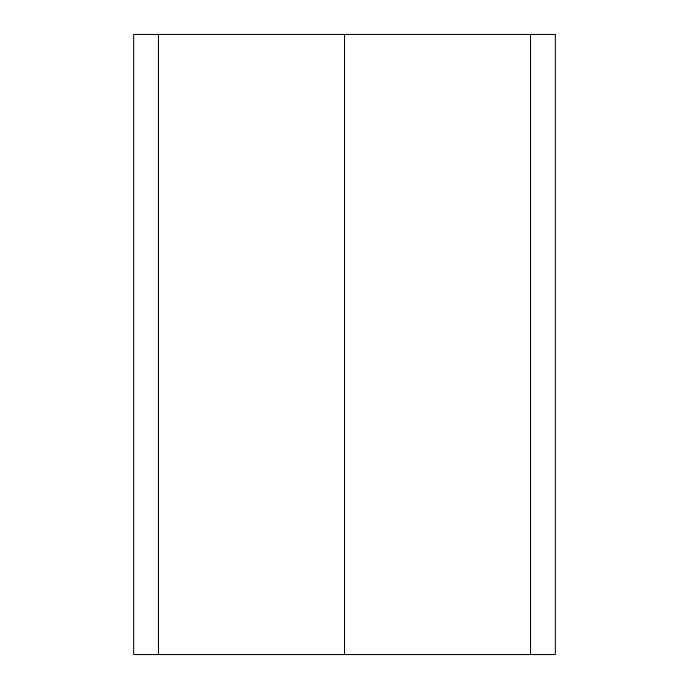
<?xml version="1.0" encoding="UTF-8"?>
<svg xmlns="http://www.w3.org/2000/svg" width="689" height="689" viewBox="0 0 689 689"><rect width="100%" height="100%" fill="white"/><g stroke="black" fill="none" stroke-linecap="round" stroke-linejoin="round"><path stroke-width="1.03" d="M530.53 34.45L530.53 654.55M344.5 34.45L344.5 654.55M158.47 34.45L158.47 654.55M555.334 34.45L133.666 34.45L133.666 654.55L555.334 654.55L555.334 34.45"/></g></svg>
